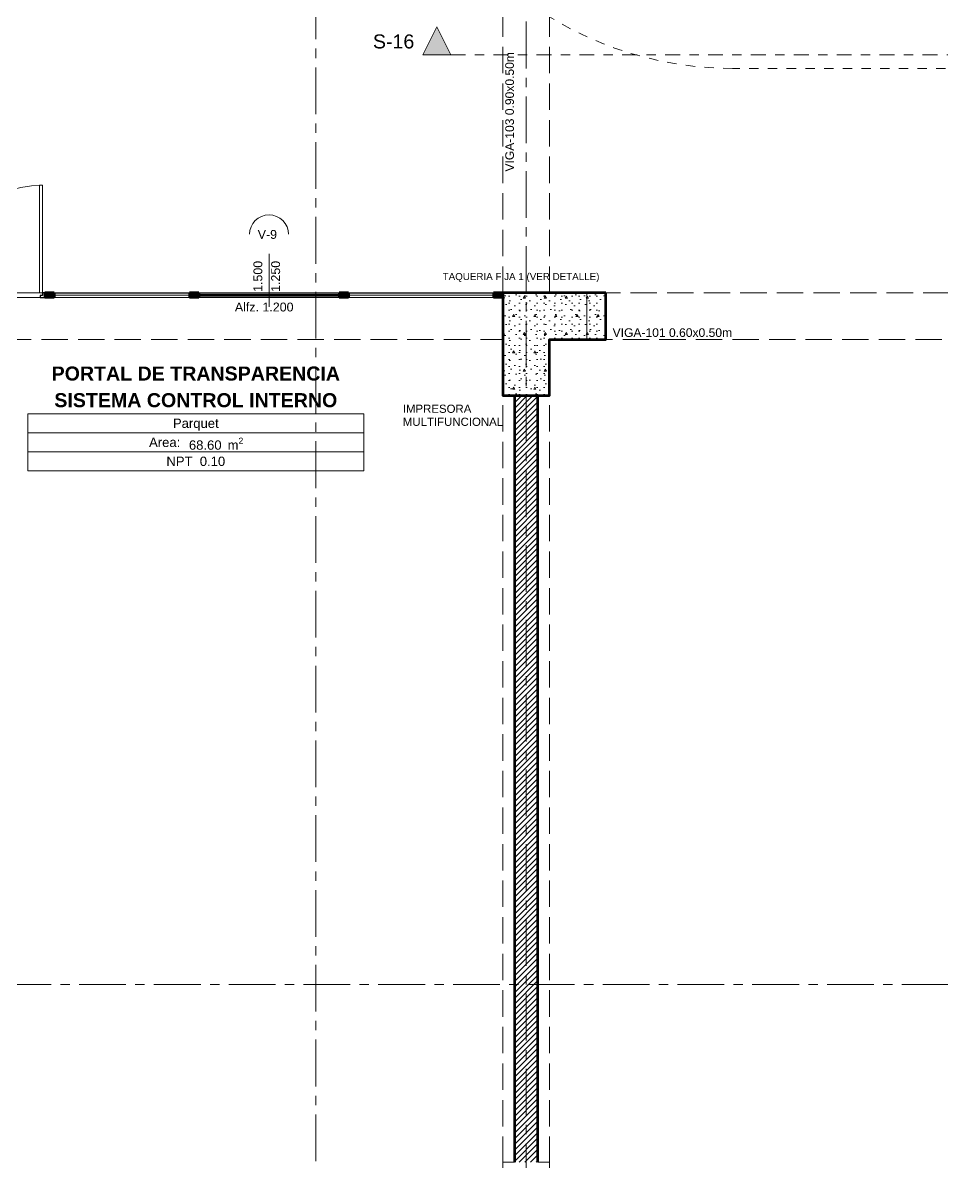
# Model space of a CAD drawing. Header units: inches. Extents: x 2704.1 to 2801.6, y 2415.6 to 2497.
# Drawn here: x 2730.79 to 2740.63, y 2433.49 to 2445.67 of the extents above; entities that cross this region are included whole.
import ezdxf

# ---------------------------------------------------------------- set-up
doc = ezdxf.new("R2010")
doc.units = ezdxf.units.IN
doc.set_wipeout_variables(frame=1)
for name, pattern in [('Hidden Line', [0.391222, 0.282222, -0.109]), ('Punto & Raya', [0.65, 0.5, -0.075, 0, -0.075]), ('Punto & Rayas', [0.335139, 0.15875, -0.088194, 0, -0.088194]), ('Rayas', [0.1, 0.05, -0.05]), ('Wipeout_Contour', [1, 0, -1])]:
    doc.linetypes.add(name, pattern=pattern)
for name, color, linetype in [('02 _ ARQ _ ALB _ Ejes Generales', 7, 'Continuous'), ('02 _ ARQ _ ALB _ Muros Interiores', 7, 'Continuous'), ('02 _ ARQ _ ZON _ Espacio.3D', 7, 'Continuous'), ('08 _ STR _ EXT _ 06 Columnas', 7, 'Continuous'), ('08 _ STR _ EXT _ 07 Losa Aligerada', 7, 'Continuous'), ('08 _ STR _ EXT _ 09 Vigas', 7, 'Continuous'), ('08 _ STR _ EXT _ 10 Vereda Exterior', 7, 'Continuous'), ('Acabado - Muros', 7, 'Continuous'), ('Estructura - 04 MURO', 7, 'Continuous'), ('Marcador - Secciones', 251, 'Continuous'), ('Notas - Etiquetas', 251, 'Continuous')]:
    doc.layers.add(name, color=color, linetype=linetype)
doc.styles.add('Estilo_Generado_1', font='swisseb.ttf')
doc.styles.add('Estilo_Generado_3', font='arial.ttf')
doc.styles.add('Estilo_Generado_4', font='swisse.ttf')
doc.styles.add('Estilo_Generado_7', font='swisse.ttf')

msp = doc.modelspace()

# ---------------------------------------------------------------- hatches: boundary and pattern name
at = {"layer": '08 _ STR _ EXT _ 10 Vereda Exterior', "linetype": 'Continuous', "lineweight": 13}
h = msp.add_hatch(dxfattribs=at)
h.set_pattern_fill('RETÍCULA_100X100_0002', color=251, style=0, pattern_type=2)
h.set_pattern_definition([(360, (2716.613, 2443.6885), (0, 2.53199), []), (90, (2716.613, 2443.6885), (-3.6, 0), [])])
h.paths.add_polyline_path([(2715.026, 2429.007), (2717.147, 2426.886), (2722.176, 2426.886), (2722.176, 2431.886), (2753.376, 2431.886), (2753.376, 2426.886), (2765.776, 2426.886), (2765.776, 2444.472), (2764.426, 2444.472), (2764.426, 2432.586), (2721.926, 2432.586), (2721.926, 2433.236), (2719.376, 2433.236, -0.414214), (2719.126, 2433.486), (2719.126, 2434.236, -0.414213), (2719.376, 2434.486), (2721.926, 2434.486), (2721.926, 2437.386), (2719.376, 2437.386, -0.414214), (2719.126, 2437.636), (2719.126, 2438.386, -0.414213), (2719.376, 2438.636), (2721.926, 2438.636), (2721.926, 2441.536), (2719.376, 2441.536, -0.414214), (2719.126, 2441.786), (2719.126, 2442.536, -0.414213), (2719.376, 2442.786), (2721.626, 2442.786), (2721.626, 2446.436), (2715.026, 2446.436)])
at = {"layer": 'Marcador - Secciones', "linetype": 'Continuous', "lineweight": 20}
msp.add_hatch(color=152, dxfattribs=at).paths.add_polyline_path([(2735.069, 2445.331), (2735.369, 2445.331), (2735.219, 2445.631)])

# ---------------------------------------------------------------- linework, layer by layer
at = {"layer": '02 _ ARQ _ ALB _ Muros Interiores', "color": 165, "linetype": 'Continuous', "lineweight": 15}
for p, q in [((2730.971, 2442.786), (2730.971, 2443.936)), ((2730.971, 2443.936), (2731.001, 2443.936)), ((2731.001, 2443.936), (2731.001, 2442.786)), ((2733.426, 2443.202), (2733.426, 2442.636)), ((2731.001, 2442.786), (2730.971, 2442.786)), ((2734.176, 2442.786), (2732.676, 2442.786)), ((2734.176, 2442.736), (2732.676, 2442.736)), ((2732.686, 2442.771), (2734.166, 2442.771)), ((2734.166, 2442.761), (2732.686, 2442.761)), ((2734.166, 2442.751), (2732.686, 2442.751))]:
    msp.add_line(p, q, dxfattribs=at)
at = {"layer": '02 _ ARQ _ ALB _ Muros Interiores', "color": 165, "linetype": 'Continuous', "lineweight": 25}
for p, q in [((2731.001, 2442.756), (2730.976, 2442.756)), ((2730.976, 2442.756), (2730.976, 2442.736)), ((2730.976, 2442.736), (2731.026, 2442.736)), ((2731.026, 2442.786), (2731.001, 2442.786)), ((2731.001, 2442.786), (2731.001, 2442.756)), ((2731.026, 2442.736), (2731.026, 2442.786)), ((2732.676, 2442.771), (2732.686, 2442.771)), ((2732.686, 2442.751), (2732.676, 2442.751)), ((2732.686, 2442.771), (2732.686, 2442.751)), ((2734.166, 2442.751), (2734.166, 2442.771)), ((2734.166, 2442.771), (2734.176, 2442.771)), ((2734.176, 2442.751), (2734.166, 2442.751))]:
    msp.add_line(p, q, dxfattribs=at)
at = {"layer": '02 _ ARQ _ ALB _ Muros Interiores', "color": 7, "linetype": 'Continuous', "lineweight": 80}
for p, q in [((2731.026, 2442.786), (2731.026, 2442.736)), ((2732.676, 2442.786), (2732.676, 2442.736)), ((2734.176, 2442.786), (2734.176, 2442.736))]:
    msp.add_line(p, q, dxfattribs=at)
at = {"layer": '02 _ ARQ _ ALB _ Muros Interiores', "color": 251, "linetype": 'Continuous', "lineweight": 13, "flags": 128}
msp.add_lwpolyline([(2733.634, 2443.411, 1), (2733.217, 2443.411, 1)], format="xyb", dxfattribs=at)
at = {"layer": '02 _ ARQ _ ALB _ Muros Interiores', "color": 175, "linetype": 'Continuous', "lineweight": 15}
msp.add_arc((2731.001, 2442.786), 1.15, 90, 180, dxfattribs=at)
at = {"layer": '02 _ ARQ _ ZON _ Espacio.3D', "color": 252, "linetype": 'Continuous', "lineweight": 13}
for p, q in [((2730.846, 2441.492), (2730.846, 2440.881)), ((2730.846, 2441.492), (2734.438, 2441.492)), ((2734.438, 2440.881), (2734.438, 2441.492)), ((2730.846, 2441.288), (2734.438, 2441.288)), ((2730.846, 2441.084), (2734.438, 2441.084)), ((2730.846, 2440.881), (2734.438, 2440.881))]:
    msp.add_line(p, q, dxfattribs=at)
at = {"layer": '02 _ ARQ _ ZON _ Espacio.3D', "color": 254, "linetype": 'Continuous', "lineweight": 0, "flags": 128}
msp.add_lwpolyline([(2721.926, 2442.786), (2736.826, 2442.786), (2736.826, 2442.286), (2736.426, 2442.286), (2736.426, 2441.686), (2736.301, 2441.686), (2736.301, 2433.486), (2736.426, 2433.486), (2736.426, 2432.836), (2742.926, 2432.836), (2742.926, 2433.486), (2743.426, 2433.486), (2743.426, 2433.086), (2743.826, 2433.086), (2743.826, 2432.836), (2749.726, 2432.836), (2749.726, 2433.086), (2749.926, 2433.086), (2749.926, 2433.486), (2750.426, 2433.486), (2750.426, 2433.086), (2750.626, 2433.086), (2750.626, 2432.836), (2756.526, 2432.836)], dxfattribs=at)
msp.add_lwpolyline([(2736.051, 2441.686), (2735.926, 2441.686), (2735.926, 2442.736), (2729.826, 2442.736), (2729.826, 2442.286), (2729.426, 2442.286), (2729.426, 2441.486), (2728.976, 2441.486), (2728.975, 2433.486), (2729.426, 2433.486), (2729.426, 2433.086), (2729.826, 2433.086), (2729.826, 2432.836), (2735.526, 2432.836), (2735.526, 2433.086), (2735.926, 2433.086), (2735.926, 2433.486), (2736.051, 2433.486)], close=True, dxfattribs=at)
at = {"layer": '08 _ STR _ EXT _ 07 Losa Aligerada', "color": 254, "linetype": 'Rayas', "lineweight": 18, "flags": 128}
msp.add_lwpolyline([(2738.381, 2445.186, -0.137981), (2736.426, 2445.736), (2736.426, 2447.736), (2736.426, 2450.136), (2736.426, 2452.136, -0.137981), (2738.381, 2452.686), (2752.176, 2452.686, -1), (2752.176, 2445.186)], format="xyb", close=True, dxfattribs=at)
at = {"layer": '08 _ STR _ EXT _ 09 Vigas', "color": 251, "linetype": 'Hidden Line', "lineweight": 13}
for p, q in [((2735.926, 2442.786), (2735.926, 2455.086)), ((2736.426, 2442.786), (2736.426, 2455.086)), ((2729.426, 2442.286), (2735.926, 2442.286)), ((2735.926, 2433.086), (2735.926, 2442.286)), ((2736.426, 2442.286), (2742.926, 2442.286)), ((2736.426, 2433.086), (2736.426, 2442.286))]:
    msp.add_line(p, q, dxfattribs=at)
at = {"layer": 'Acabado - Muros', "color": 7, "linetype": 'Continuous', "lineweight": 60}
for p, q in [((2731.026, 2442.786), (2731.026, 2442.736)), ((2732.676, 2442.786), (2732.676, 2442.736)), ((2734.175, 2442.786), (2734.175, 2442.736)), ((2735.926, 2442.786), (2735.926, 2442.736))]:
    msp.add_line(p, q, dxfattribs=at)
at = {"layer": 'Marcador - Secciones', "color": 251, "linetype": 'Punto & Raya', "lineweight": 13}
msp.add_line((2733.926, 2471.597), (2733.926, 2426.274), dxfattribs=at)
at = {"layer": 'Marcador - Secciones', "color": 251, "linetype": 'Punto & Rayas', "lineweight": 13}
msp.add_line((2735.369, 2445.331), (2741.639, 2445.331), dxfattribs=at)
at = {"layer": 'Marcador - Secciones', "color": 152, "linetype": 'Continuous', "lineweight": 20, "flags": 128}
msp.add_lwpolyline([(2735.069, 2445.331), (2735.369, 2445.331), (2735.219, 2445.631)], close=True, dxfattribs=at)

# ---------------------------------------------------------------- texts
at = {"layer": '02 _ ARQ _ ALB _ Muros Interiores', "color": 251, "lineweight": 25, "char_height": 0.095, "attachment_point": 7, "style": 'Estilo_Generado_4'}
for s, insert in [('\\A1;{\\pql;\\pt0;\\fSwis721 Ex BT|b0|i0|c0|p34;V-9\\fSwis721 Ex BT|b0|i0|c0|p34;\\fSwis721 Ex BT|b0|i0|c0|p34;\\fSwis721 Ex BT|b0|i0|c0|p34;}', (2733.304, 2443.361)), ('\\A1;{\\pql;\\pt0;\\fSwis721 Ex BT|b0|i0|c0|p34;Alfz. 1.200\\fSwis721 Ex BT|b0|i0|c0|p34;\\A1{\\H.66x;\\S^  ;}\\fSwis721 Ex BT|b0|i0|c0|p34;\\fSwis721 Ex BT|b0|i0|c0|p34;}', (2733.06, 2442.558))]:
    msp.add_mtext(s, dxfattribs=dict(at, insert=insert))
at = {"layer": '02 _ ARQ _ ALB _ Muros Interiores', "color": 251, "lineweight": 25, "char_height": 0.095, "attachment_point": 7, "rotation": 90, "style": 'Estilo_Generado_4'}
for s, insert in [('\\A1;{\\pql;\\pt0;\\fSwis721 Ex BT|b0|i0|c0|p34;1.500\\fSwis721 Ex BT|b0|i0|c0|p34;\\A1{\\H.66x;\\S^  ;}\\fSwis721 Ex BT|b0|i0|c0|p34;\\fSwis721 Ex BT|b0|i0|c0|p34;}', (2733.381, 2442.795)), ('\\A1;{\\pql;\\pt0;\\fSwis721 Ex BT|b0|i0|c0|p34;1.250\\fSwis721 Ex BT|b0|i0|c0|p34;\\A1{\\H.66x;\\S^  ;}\\fSwis721 Ex BT|b0|i0|c0|p34;\\fSwis721 Ex BT|b0|i0|c0|p34;}', (2733.571, 2442.795))]:
    msp.add_mtext(s, dxfattribs=dict(at, insert=insert))
at = {"layer": '02 _ ARQ _ ZON _ Espacio.3D', "color": 252, "lineweight": 25, "attachment_point": 2}
for s, insert, char_height, style in [('\\A1;{\\pqc;\\pt0;\\fSwis721 Ex BT|b1|i0|c0|p34;PORTAL DE TRANSPARENCIA}', (2732.642, 2441.997), 0.15, 'Estilo_Generado_1'), ('\\A1;{\\pqc;\\pt0;\\fSwis721 Ex BT|b1|i0|c0|p34;SISTEMA CONTROL INTERNO}', (2732.642, 2441.712), 0.15, 'Estilo_Generado_1'), ('\\A1;{\\pqc;\\pt0;\\fSwis721 Ex BT|b0|i0|c238|p34;Parquet}', (2732.642, 2441.44), 0.1, 'Estilo_Generado_7'), ('\\A1;{\\pqc;\\pt0;\\fSwis721 Ex BT|b0|i0|c238|p34;Area: }', (2732.309, 2441.236), 0.1, 'Estilo_Generado_7'), ('\\A1;{\\pqc;\\pt0,0.3;\\fSwis721 Ex BT|b0|i0|c238|p34;68.60\\fSwis721 Ex BT|b0|i0|c238|p34;\\A1{\\H.66x;\\S^  ;}\\fSwis721 Ex BT|b0|i0|c238|p34; m\\fSwis721 Ex BT|b0|i0|c238|p34;\\A1{\\H.66x;\\S2^  ;}}', (2732.859, 2441.236), 0.1, 'Estilo_Generado_7'), ('\\A1;{\\pqc;\\pt0;\\fSwis721 Ex BT|b0|i0|c238|p34;NPT  0.10}', (2732.642, 2441.033), 0.1, 'Estilo_Generado_7')]:
    msp.add_mtext(s, dxfattribs=dict(at, insert=insert, char_height=char_height, style=style))
at = {"layer": 'Marcador - Secciones', "color": 152, "lineweight": 20, "insert": (2734.979, 2445.397), "char_height": 0.15, "attachment_point": 9, "style": 'Estilo_Generado_3'}
msp.add_mtext('\\A1;{\\pqr;\\pt0;\\fArial|b0|i0|c0|p34;S-16}', dxfattribs=at)
at = {"layer": 'Notas - Etiquetas', "color": 8, "linetype": 'Continuous', "lineweight": 13, "insert": (2736.046, 2444.082), "char_height": 0.0925, "attachment_point": 7, "rotation": 90, "style": 'Estilo_Generado_4'}
msp.add_mtext('\\A1;{\\pql;\\fSwis721 Ex BT|b0|i0|c0|p34;VIGA-103\\fSwis721 Ex BT|b0|i0|c0|p34; \\fSwis721 Ex BT|b0|i0|c0|p34;0.90\\fSwis721 Ex BT|b0|i0|c0|p34;x\\fSwis721 Ex BT|b0|i0|c0|p34;0.50\\fSwis721 Ex BT|b0|i0|c0|p34;m}', dxfattribs=at)
at = {"layer": 'Notas - Etiquetas', "color": 8, "linetype": 'Continuous', "lineweight": 13, "style": 'Estilo_Generado_4'}
for s, insert, char_height, attachment_point in [('\\A1;{\\pqr;\\fSwis721 Ex BT|b0|i0|c0|p34;TAQUERIA FIJA 1 (VER DETALLE)\\fSwis721 Ex BT|b0|i0|c0|p34; }', (2736.959, 2442.948), 0.075, 6), ('\\A1;{\\pql;\\fSwis721 Ex BT|b0|i0|c0|p34;VIGA-101\\fSwis721 Ex BT|b0|i0|c0|p34; \\fSwis721 Ex BT|b0|i0|c0|p34;0.60\\fSwis721 Ex BT|b0|i0|c0|p34;x\\fSwis721 Ex BT|b0|i0|c0|p34;0.50\\fSwis721 Ex BT|b0|i0|c0|p34;m}', (2737.1, 2442.312), 0.0925, 7)]:
    msp.add_mtext(s, dxfattribs=dict(at, insert=insert, char_height=char_height, attachment_point=attachment_point))
at = {"layer": 'Notas - Etiquetas', "color": 8, "linetype": 'Continuous', "lineweight": 35, "insert": (2734.856, 2441.475), "char_height": 0.0875, "width": 1.23054, "attachment_point": 4, "line_spacing_factor": 0.955521, "style": 'Estilo_Generado_4'}
msp.add_mtext('\\A1;{\\pql;\\fSwis721 Ex BT|b0|i0|c0|p34;IMPRESORA MULTIFUNCIONAL}', dxfattribs=at)

# ---------------------------------------------------------------- next in the draw order: wipeouts: each hides what was drawn before it
at = {"color": 254, "linetype": 'Wipeout_Contour', "lineweight": 0, "ltscale": 102.980891}
msp.add_wipeout([(2732.576, 2442.786), (2731.126, 2442.786), (2731.126, 2442.736), (2732.576, 2442.736)], dxfattribs=at).dxf.layer = 'Acabado - Muros'
at = {"color": 254, "linetype": 'Wipeout_Contour', "lineweight": 0, "ltscale": 112.753663}
msp.add_wipeout([(2735.826, 2442.786), (2734.275, 2442.786), (2734.275, 2442.736), (2735.826, 2442.736)], dxfattribs=at).dxf.layer = 'Acabado - Muros'
at = {"color": 254, "linetype": 'Wipeout_Contour', "lineweight": 0, "ltscale": 106.167638}
msp.add_wipeout([(2736.051, 2433.486), (2736.301, 2433.486), (2736.301, 2441.686), (2736.051, 2441.686)], dxfattribs=at).dxf.layer = 'Estructura - 04 MURO'

# ---------------------------------------------------------------- next in the draw order: hatches: boundary and pattern name
at = {"layer": '08 _ STR _ EXT _ 06 Columnas', "linetype": 'Continuous', "lineweight": 9}
h = msp.add_hatch(dxfattribs=at)
h.set_pattern_fill('HORMIGÓN_EN_MASA_0002', style=0, pattern_type=2)
h.set_pattern_definition([(0, (2712.85563, 2425.38577), (0, 0.3897114), [0.024375, -0.200625]), (0, (2712.96813, 2425.58063), (0, 0.3897114), [0.024375, -0.200625]), (60, (2712.85563, 2425.38577), (-0.3375, 0.1948557), [0.024375, -0.200625]), (60, (2713.08063, 2425.38577), (-0.3375, 0.1948557), [0.024375, -0.200625]), (120, (2712.88, 2425.38577), (0.3375, 0.1948557), [0.024375, -0.200625]), (120, (2713.105, 2425.38577), (0.3375, 0.1948557), [0.024375, -0.200625]), (0, (2712.85563, 2425.42327), (0, 0.075), [0, -0.075, 0, -0.1125]), (45, (2712.89313, 2425.42327), (-0.053033, 0.053033), [0, -0.05625, 0, -0.09375])])
h.paths.add_polyline_path([(2737.026, 2442.786), (2735.926, 2442.786), (2735.926, 2441.686), (2736.426, 2441.686), (2736.426, 2442.286), (2737.026, 2442.286)])
at = {"layer": 'Estructura - 04 MURO', "linetype": 'Continuous', "lineweight": 5}
h = msp.add_hatch(dxfattribs=at)
h.set_pattern_fill('LADRILLO_COMÚN_0002', color=252, style=0, pattern_type=2)
h.set_pattern_definition([(45, (2712.85563, 2425.385773), (-0.03005204, 0.03005204), [])])
h.paths.add_polyline_path([(2736.051, 2433.486), (2736.301, 2433.486), (2736.301, 2441.686), (2736.051, 2441.686)])

# ---------------------------------------------------------------- next in the draw order: linework, layer by layer
at = {"layer": '02 _ ARQ _ ALB _ Ejes Generales', "color": 251, "linetype": 'Punto & Raya', "lineweight": 13}
msp.add_line((2736.176, 2471.286), (2736.176, 2427.436), dxfattribs=at)
at = {"layer": '08 _ STR _ EXT _ 06 Columnas', "color": 7, "linetype": 'Continuous', "lineweight": 60, "flags": 128}
msp.add_lwpolyline([(2737.026, 2442.786), (2735.926, 2442.786), (2735.926, 2441.686), (2736.426, 2441.686), (2736.426, 2442.286), (2737.026, 2442.286)], close=True, dxfattribs=at)
at = {"layer": 'Acabado - Muros', "color": 251, "linetype": 'Continuous', "lineweight": 13, "flags": 128}
for points in [[(2731.126, 2442.786), (2732.576, 2442.786)], [(2731.126, 2442.736), (2732.576, 2442.736)], [(2734.275, 2442.786), (2735.826, 2442.786)], [(2734.275, 2442.736), (2735.826, 2442.736)]]:
    msp.add_lwpolyline(points, dxfattribs=at)
at = {"layer": 'Estructura - 04 MURO', "color": 7, "linetype": 'Continuous', "lineweight": 80, "flags": 128}
for points in [[(2736.051, 2441.686), (2736.051, 2433.486)], [(2736.301, 2433.486), (2736.301, 2441.686)]]:
    msp.add_lwpolyline(points, dxfattribs=at)
at = {"layer": 'Marcador - Secciones', "color": 251, "linetype": 'Punto & Raya', "lineweight": 13}
msp.add_line((2717.794, 2435.388), (2759.206, 2435.388), dxfattribs=at)

# ---------------------------------------------------------------- next in the draw order: wipeouts: each hides what was drawn before it
at = {"color": 254, "linetype": 'Wipeout_Contour', "lineweight": 0, "ltscale": 103.008459}
msp.add_wipeout([(2732.576, 2442.781), (2731.126, 2442.781), (2731.126, 2442.761), (2732.576, 2442.761)], dxfattribs=at).dxf.layer = 'Acabado - Muros'
at = {"color": 254, "linetype": 'Wipeout_Contour', "lineweight": 0, "ltscale": 112.778825}
msp.add_wipeout([(2735.826, 2442.781), (2734.275, 2442.781), (2734.275, 2442.761), (2735.826, 2442.761)], dxfattribs=at).dxf.layer = 'Acabado - Muros'

# ---------------------------------------------------------------- next in the draw order: hatches: boundary and pattern name
at = {"layer": 'Acabado - Muros', "linetype": 'Continuous', "lineweight": 0}
for points in [[(2731.126, 2442.786), (2731.026, 2442.786), (2731.026, 2442.736), (2731.126, 2442.736)], [(2732.576, 2442.786), (2732.576, 2442.736), (2732.676, 2442.736), (2732.676, 2442.786)], [(2734.275, 2442.786), (2734.175, 2442.786), (2734.175, 2442.736), (2734.275, 2442.736)], [(2735.826, 2442.786), (2735.826, 2442.736), (2735.926, 2442.736), (2735.926, 2442.786)]]:
    msp.add_hatch(color=254, dxfattribs=at).paths.add_polyline_path(points)

# ---------------------------------------------------------------- next in the draw order: linework, layer by layer
at = {"layer": '08 _ STR _ EXT _ 09 Vigas', "color": 251, "linetype": 'Hidden Line', "lineweight": 13}
msp.add_line((2722.426, 2442.786), (2763.926, 2442.786), dxfattribs=at)
at = {"layer": 'Acabado - Muros', "color": 7, "linetype": 'Continuous', "lineweight": 60}
for p, q in [((2731.126, 2442.786), (2731.026, 2442.786)), ((2731.126, 2442.736), (2731.026, 2442.736)), ((2731.126, 2442.786), (2731.126, 2442.736)), ((2732.576, 2442.786), (2732.576, 2442.736)), ((2732.676, 2442.786), (2732.576, 2442.786)), ((2732.676, 2442.736), (2732.576, 2442.736)), ((2734.275, 2442.786), (2734.175, 2442.786)), ((2734.275, 2442.736), (2734.175, 2442.736)), ((2734.275, 2442.786), (2734.275, 2442.736)), ((2735.826, 2442.786), (2735.826, 2442.736)), ((2735.926, 2442.786), (2735.826, 2442.786)), ((2735.926, 2442.736), (2735.826, 2442.736))]:
    msp.add_line(p, q, dxfattribs=at)
at = {"layer": 'Acabado - Muros', "color": 7, "linetype": 'Continuous', "lineweight": 13, "flags": 128}
for points in [[(2732.576, 2442.781), (2732.576, 2442.761), (2731.126, 2442.761), (2731.126, 2442.781)], [(2735.826, 2442.781), (2735.826, 2442.761), (2734.275, 2442.761), (2734.275, 2442.781)]]:
    msp.add_lwpolyline(points, close=True, dxfattribs=at)

doc.saveas('drawing.dxf')
